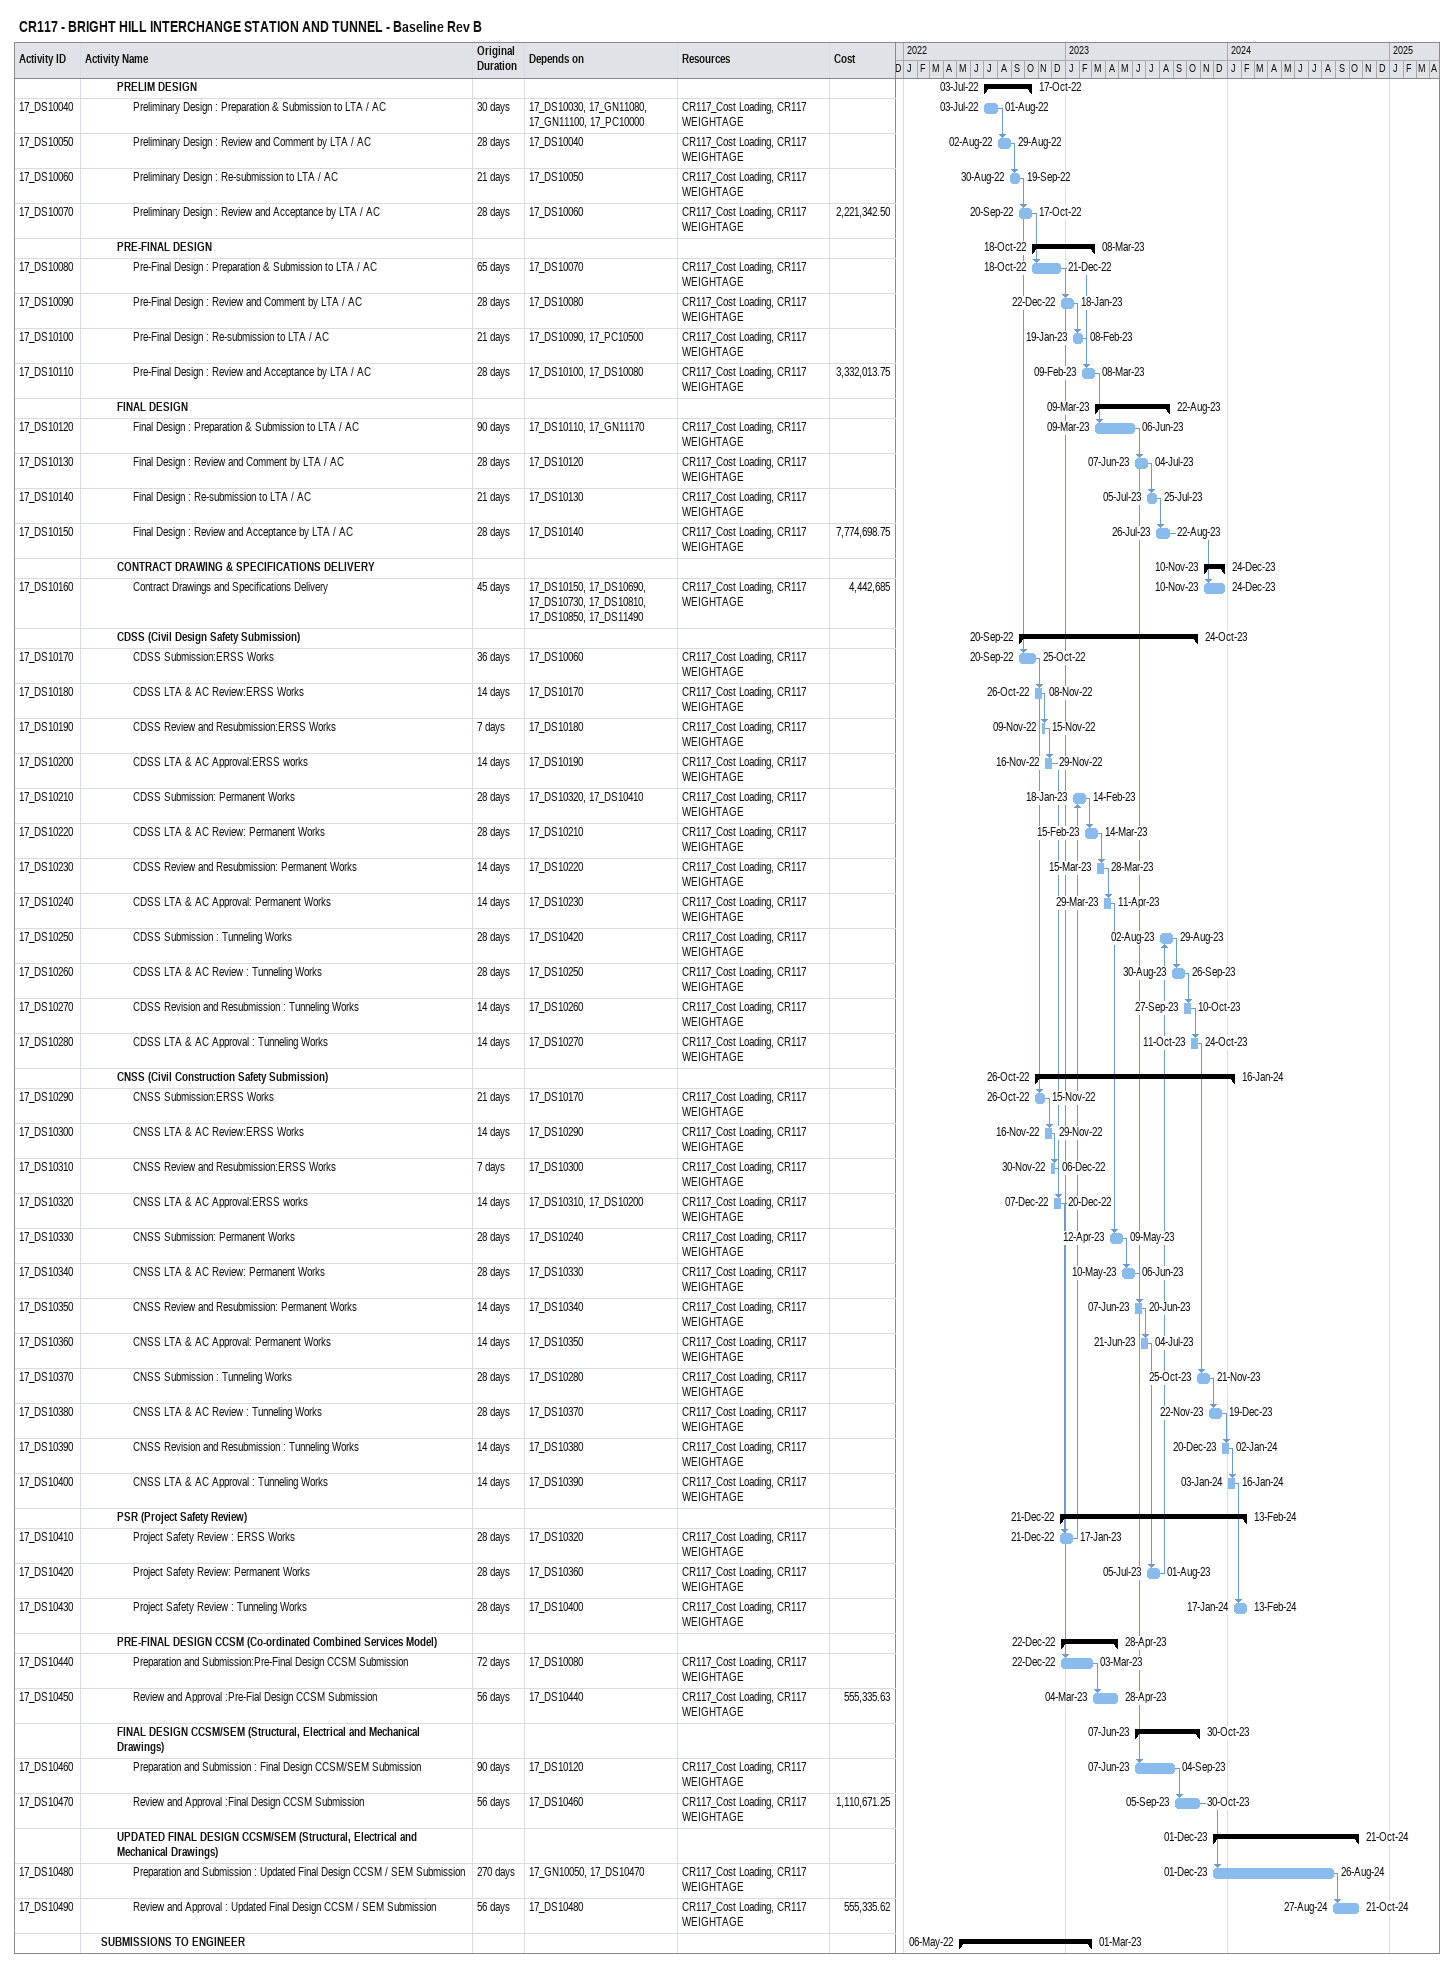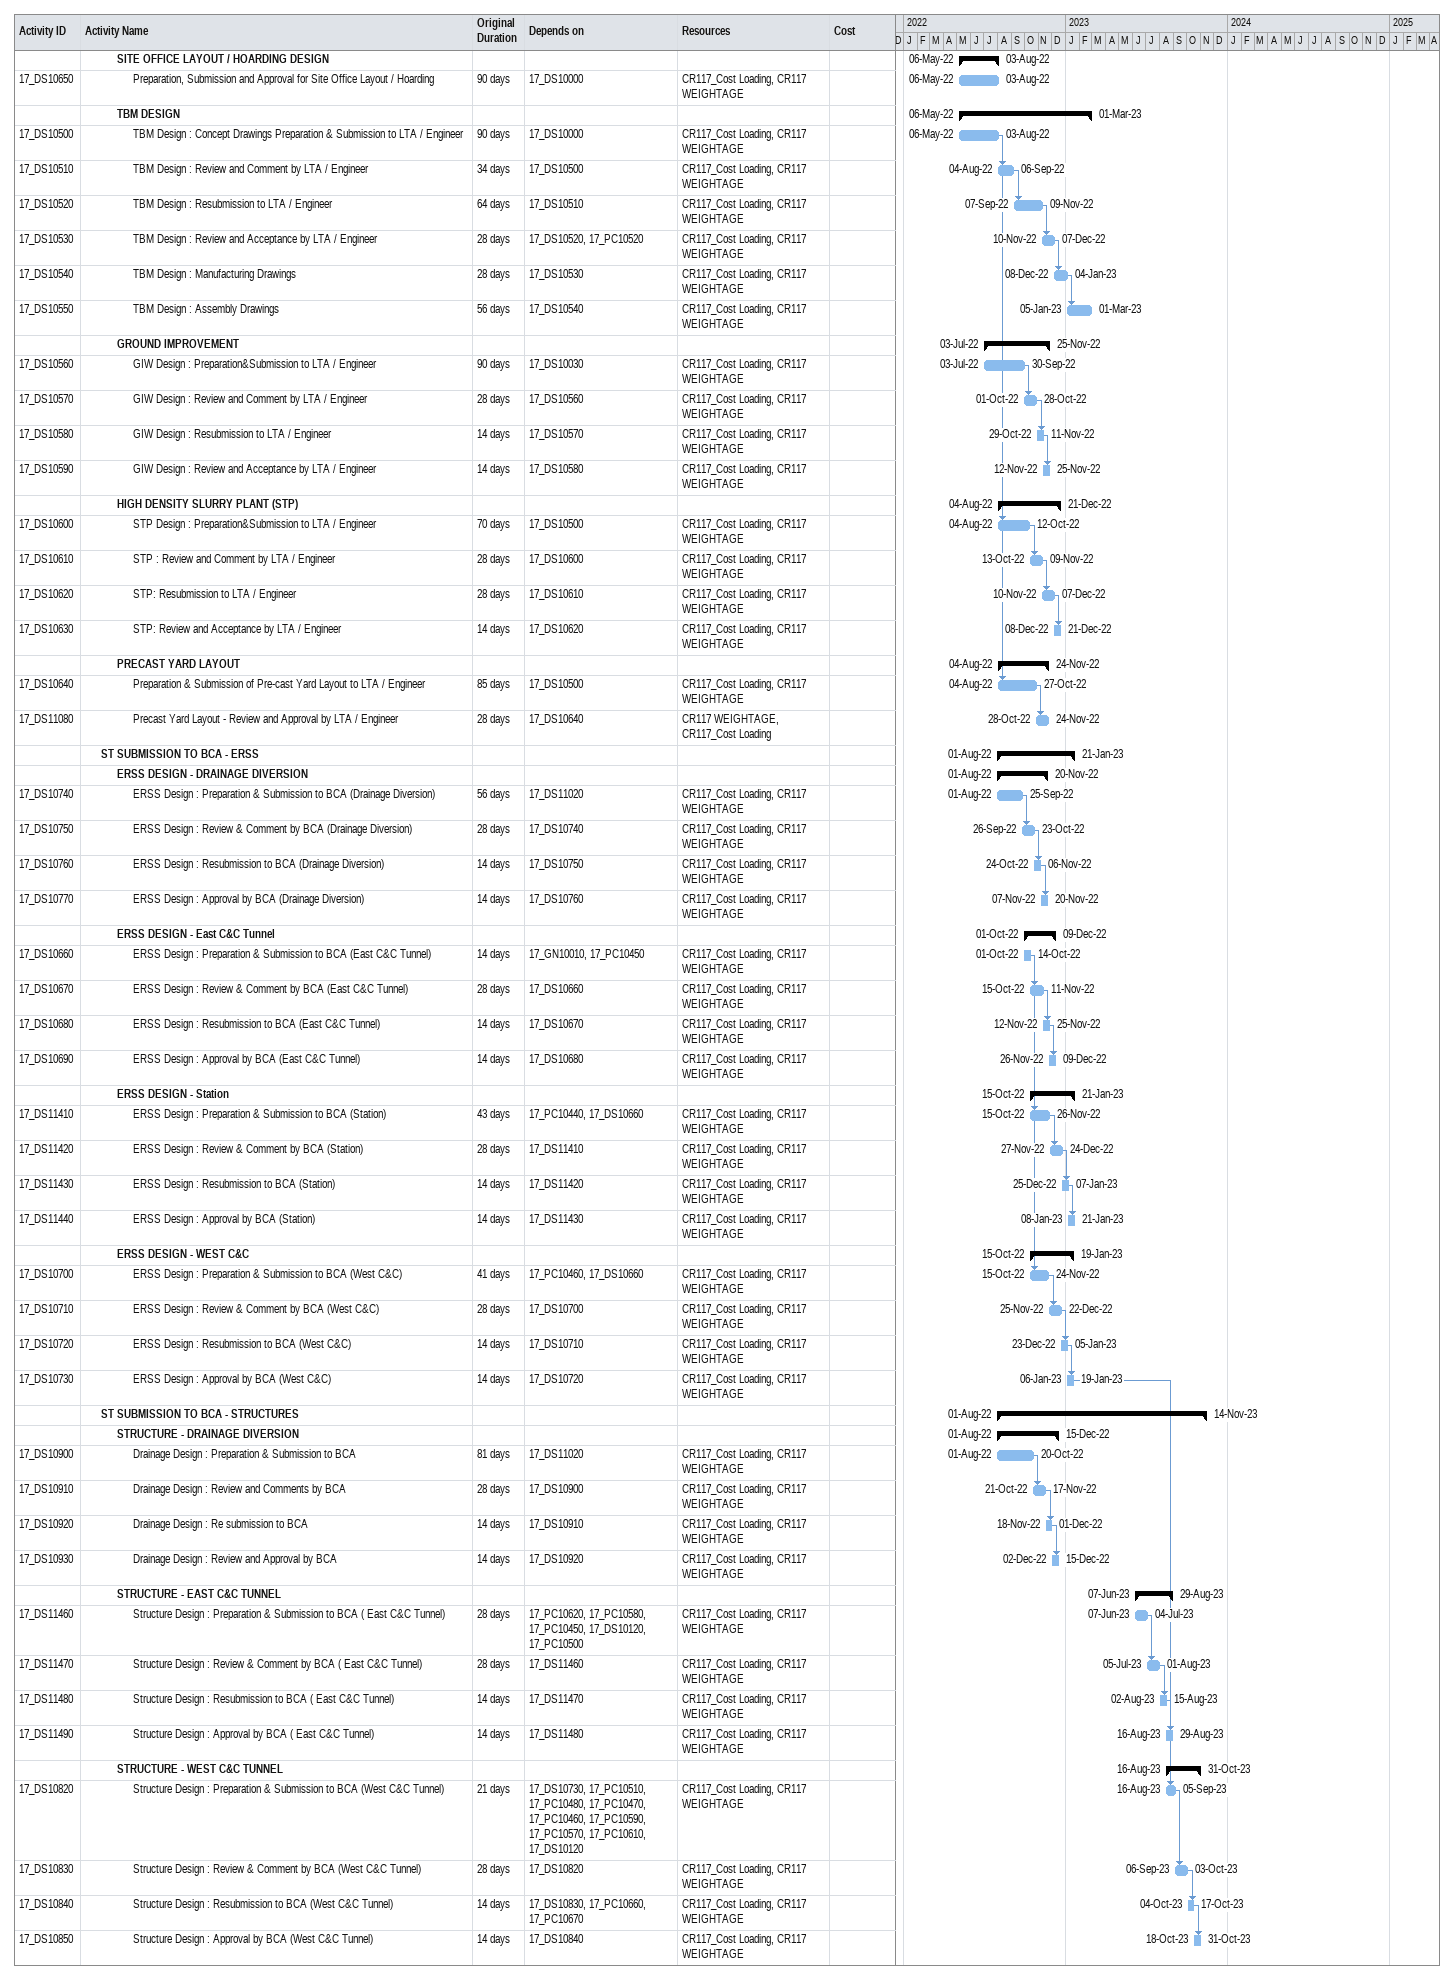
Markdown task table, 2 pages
CR117 - BRIGHT HILL INTERCHANGE STATION AND TUNNEL - Baseline Rev B

| ID | Level | Task | Original duration | Start | Finish | Predecessors | Resources | Cost |
|---|---|---|---|---|---|---|---|---|
|  | 3 | **PRELIM DESIGN** |  | 2022-07-03 | 2022-10-17 |  |  |  |
| 17_DS10040 | 4 | Preliminary Design : Preparation & Submission to LTA / AC | 30d | 2022-07-03 | 2022-08-01 | 17_DS10030, 17_GN11080, 17_GN11100, 17_PC10000 | CR117_Cost Loading, CR117 WEIGHTAGE |  |
| 17_DS10050 | 4 | Preliminary Design : Review and Comment by LTA / AC | 28d | 2022-08-02 | 2022-08-29 | 17_DS10040 | CR117_Cost Loading, CR117 WEIGHTAGE |  |
| 17_DS10060 | 4 | Preliminary Design : Re-submission to LTA / AC | 21d | 2022-08-30 | 2022-09-19 | 17_DS10050 | CR117_Cost Loading, CR117 WEIGHTAGE |  |
| 17_DS10070 | 4 | Preliminary Design : Review and Acceptance by LTA / AC | 28d | 2022-09-20 | 2022-10-17 | 17_DS10060 | CR117_Cost Loading, CR117 WEIGHTAGE | 2221342.50 |
|  | 3 | **PRE-FINAL DESIGN** |  | 2022-10-18 | 2023-03-08 |  |  |  |
| 17_DS10080 | 4 | Pre-Final Design : Preparation & Submission to LTA / AC | 65d | 2022-10-18 | 2022-12-21 | 17_DS10070 | CR117_Cost Loading, CR117 WEIGHTAGE |  |
| 17_DS10090 | 4 | Pre-Final Design : Review and Comment by LTA / AC | 28d | 2022-12-22 | 2023-01-18 | 17_DS10080 | CR117_Cost Loading, CR117 WEIGHTAGE |  |
| 17_DS10100 | 4 | Pre-Final Design : Re-submission to LTA / AC | 21d | 2023-01-19 | 2023-02-08 | 17_DS10090, 17_PC10500 | CR117_Cost Loading, CR117 WEIGHTAGE |  |
| 17_DS10110 | 4 | Pre-Final Design : Review and Acceptance by LTA / AC | 28d | 2023-02-09 | 2023-03-08 | 17_DS10100, 17_DS10080 | CR117_Cost Loading, CR117 WEIGHTAGE | 3332013.75 |
|  | 3 | **FINAL DESIGN** |  | 2023-03-09 | 2023-08-22 |  |  |  |
| 17_DS10120 | 4 | Final Design : Preparation & Submission to LTA / AC | 90d | 2023-03-09 | 2023-06-06 | 17_DS10110, 17_GN11170 | CR117_Cost Loading, CR117 WEIGHTAGE |  |
| 17_DS10130 | 4 | Final Design : Review and Comment by LTA / AC | 28d | 2023-06-07 | 2023-07-04 | 17_DS10120 | CR117_Cost Loading, CR117 WEIGHTAGE |  |
| 17_DS10140 | 4 | Final Design : Re-submission to LTA / AC | 21d | 2023-07-05 | 2023-07-25 | 17_DS10130 | CR117_Cost Loading, CR117 WEIGHTAGE |  |
| 17_DS10150 | 4 | Final Design : Review and Acceptance by LTA / AC | 28d | 2023-07-26 | 2023-08-22 | 17_DS10140 | CR117_Cost Loading, CR117 WEIGHTAGE | 7774698.75 |
|  | 3 | **CONTRACT DRAWING & SPECIFICATIONS DELIVERY** |  | 2023-11-10 | 2023-12-24 |  |  |  |
| 17_DS10160 | 4 | Contract Drawings and Specifications Delivery | 45d | 2023-11-10 | 2023-12-24 | 17_DS10150, 17_DS10690, 17_DS10730, 17_DS10810, 17_DS10850, 17_DS11490 | CR117_Cost Loading, CR117 WEIGHTAGE | 4442685 |
|  | 3 | **CDSS (Civil Design Safety Submission)** |  | 2022-09-20 | 2023-10-24 |  |  |  |
| 17_DS10170 | 4 | CDSS Submission:ERSS Works | 36d | 2022-09-20 | 2022-10-25 | 17_DS10060 | CR117_Cost Loading, CR117 WEIGHTAGE |  |
| 17_DS10180 | 4 | CDSS LTA & AC Review:ERSS Works | 14d | 2022-10-26 | 2022-11-08 | 17_DS10170 | CR117_Cost Loading, CR117 WEIGHTAGE |  |
| 17_DS10190 | 4 | CDSS Review and Resubmission:ERSS Works | 7d | 2022-11-09 | 2022-11-15 | 17_DS10180 | CR117_Cost Loading, CR117 WEIGHTAGE |  |
| 17_DS10200 | 4 | CDSS LTA & AC Approval:ERSS works | 14d | 2022-11-16 | 2022-11-29 | 17_DS10190 | CR117_Cost Loading, CR117 WEIGHTAGE |  |
| 17_DS10210 | 4 | CDSS Submission: Permanent Works | 28d | 2023-01-18 | 2023-02-14 | 17_DS10320, 17_DS10410 | CR117_Cost Loading, CR117 WEIGHTAGE |  |
| 17_DS10220 | 4 | CDSS LTA & AC Review: Permanent Works | 28d | 2023-02-15 | 2023-03-14 | 17_DS10210 | CR117_Cost Loading, CR117 WEIGHTAGE |  |
| 17_DS10230 | 4 | CDSS Review and Resubmission: Permanent Works | 14d | 2023-03-15 | 2023-03-28 | 17_DS10220 | CR117_Cost Loading, CR117 WEIGHTAGE |  |
| 17_DS10240 | 4 | CDSS LTA & AC Approval: Permanent Works | 14d | 2023-03-29 | 2023-04-11 | 17_DS10230 | CR117_Cost Loading, CR117 WEIGHTAGE |  |
| 17_DS10250 | 4 | CDSS Submission : Tunneling Works | 28d | 2023-08-02 | 2023-08-29 | 17_DS10420 | CR117_Cost Loading, CR117 WEIGHTAGE |  |
| 17_DS10260 | 4 | CDSS LTA & AC Review : Tunneling Works | 28d | 2023-08-30 | 2023-09-26 | 17_DS10250 | CR117_Cost Loading, CR117 WEIGHTAGE |  |
| 17_DS10270 | 4 | CDSS Revision and Resubmission : Tunneling Works | 14d | 2023-09-27 | 2023-10-10 | 17_DS10260 | CR117_Cost Loading, CR117 WEIGHTAGE |  |
| 17_DS10280 | 4 | CDSS LTA & AC Approval : Tunneling Works | 14d | 2023-10-11 | 2023-10-24 | 17_DS10270 | CR117_Cost Loading, CR117 WEIGHTAGE |  |
|  | 3 | **CNSS (Civil Construction Safety Submission)** |  | 2022-10-26 | 2024-01-16 |  |  |  |
| 17_DS10290 | 4 | CNSS Submission:ERSS Works | 21d | 2022-10-26 | 2022-11-15 | 17_DS10170 | CR117_Cost Loading, CR117 WEIGHTAGE |  |
| 17_DS10300 | 4 | CNSS LTA & AC Review:ERSS Works | 14d | 2022-11-16 | 2022-11-29 | 17_DS10290 | CR117_Cost Loading, CR117 WEIGHTAGE |  |
| 17_DS10310 | 4 | CNSS Review and Resubmission:ERSS Works | 7d | 2022-11-30 | 2022-12-06 | 17_DS10300 | CR117_Cost Loading, CR117 WEIGHTAGE |  |
| 17_DS10320 | 4 | CNSS LTA & AC Approval:ERSS works | 14d | 2022-12-07 | 2022-12-20 | 17_DS10310, 17_DS10200 | CR117_Cost Loading, CR117 WEIGHTAGE |  |
| 17_DS10330 | 4 | CNSS Submission: Permanent Works | 28d | 2023-04-12 | 2023-05-09 | 17_DS10240 | CR117_Cost Loading, CR117 WEIGHTAGE |  |
| 17_DS10340 | 4 | CNSS LTA & AC Review: Permanent Works | 28d | 2023-05-10 | 2023-06-06 | 17_DS10330 | CR117_Cost Loading, CR117 WEIGHTAGE |  |
| 17_DS10350 | 4 | CNSS Review and Resubmission: Permanent Works | 14d | 2023-06-07 | 2023-06-20 | 17_DS10340 | CR117_Cost Loading, CR117 WEIGHTAGE |  |
| 17_DS10360 | 4 | CNSS LTA & AC Approval: Permanent Works | 14d | 2023-06-21 | 2023-07-04 | 17_DS10350 | CR117_Cost Loading, CR117 WEIGHTAGE |  |
| 17_DS10370 | 4 | CNSS Submission : Tunneling Works | 28d | 2023-10-25 | 2023-11-21 | 17_DS10280 | CR117_Cost Loading, CR117 WEIGHTAGE |  |
| 17_DS10380 | 4 | CNSS LTA & AC Review : Tunneling Works | 28d | 2023-11-22 | 2023-12-19 | 17_DS10370 | CR117_Cost Loading, CR117 WEIGHTAGE |  |
| 17_DS10390 | 4 | CNSS Revision and Resubmission : Tunneling Works | 14d | 2023-12-20 | 2024-01-02 | 17_DS10380 | CR117_Cost Loading, CR117 WEIGHTAGE |  |
| 17_DS10400 | 4 | CNSS LTA & AC Approval : Tunneling Works | 14d | 2024-01-03 | 2024-01-16 | 17_DS10390 | CR117_Cost Loading, CR117 WEIGHTAGE |  |
|  | 3 | **PSR (Project Safety Review)** |  | 2022-12-21 | 2024-02-13 |  |  |  |
| 17_DS10410 | 4 | Project Safety Review : ERSS Works | 28d | 2022-12-21 | 2023-01-17 | 17_DS10320 | CR117_Cost Loading, CR117 WEIGHTAGE |  |
| 17_DS10420 | 4 | Project Safety Review: Permanent Works | 28d | 2023-07-05 | 2023-08-01 | 17_DS10360 | CR117_Cost Loading, CR117 WEIGHTAGE |  |
| 17_DS10430 | 4 | Project Safety Review : Tunneling Works | 28d | 2024-01-17 | 2024-02-13 | 17_DS10400 | CR117_Cost Loading, CR117 WEIGHTAGE |  |
|  | 3 | **PRE-FINAL DESIGN CCSM (Co-ordinated Combined Services Model)** |  | 2022-12-22 | 2023-04-28 |  |  |  |
| 17_DS10440 | 4 | Preparation and Submission:Pre-Final Design CCSM Submission | 72d | 2022-12-22 | 2023-03-03 | 17_DS10080 | CR117_Cost Loading, CR117 WEIGHTAGE |  |
| 17_DS10450 | 4 | Review and Approval :Pre-Fial Design CCSM Submission | 56d | 2023-03-04 | 2023-04-28 | 17_DS10440 | CR117_Cost Loading, CR117 WEIGHTAGE | 555335.63 |
|  | 3 | **FINAL DESIGN CCSM/SEM (Structural, Electrical and Mechanical Drawings)** |  | 2023-06-07 | 2023-10-30 |  |  |  |
| 17_DS10460 | 4 | Preparation and Submission : Final Design CCSM/SEM Submission | 90d | 2023-06-07 | 2023-09-04 | 17_DS10120 | CR117_Cost Loading, CR117 WEIGHTAGE |  |
| 17_DS10470 | 4 | Review and Approval :Final Design CCSM Submission | 56d | 2023-09-05 | 2023-10-30 | 17_DS10460 | CR117_Cost Loading, CR117 WEIGHTAGE | 1110671.25 |
|  | 3 | **UPDATED FINAL DESIGN CCSM/SEM (Structural, Electrical and Mechanical Drawings)** |  | 2023-12-01 | 2024-10-21 |  |  |  |
| 17_DS10480 | 4 | Preparation and Submission : Updated Final Design CCSM / SEM Submission | 270d | 2023-12-01 | 2024-08-26 | 17_GN10050, 17_DS10470 | CR117_Cost Loading, CR117 WEIGHTAGE |  |
| 17_DS10490 | 4 | Review and Approval : Updated Final Design CCSM / SEM Submission | 56d | 2024-08-27 | 2024-10-21 | 17_DS10480 | CR117_Cost Loading, CR117 WEIGHTAGE | 555335.62 |
|  | 2 | **SUBMISSIONS TO ENGINEER** |  | 2022-05-06 | 2023-03-01 |  |  |  |
|  | 3 | **SITE OFFICE LAYOUT / HOARDING DESIGN** |  | 2022-05-06 | 2022-08-03 |  |  |  |
| 17_DS10650 | 4 | Preparation, Submission and Approval for Site Office Layout / Hoarding | 90d | 2022-05-06 | 2022-08-03 | 17_DS10000 | CR117_Cost Loading, CR117 WEIGHTAGE |  |
|  | 3 | **TBM DESIGN** |  | 2022-05-06 | 2023-03-01 |  |  |  |
| 17_DS10500 | 4 | TBM Design : Concept Drawings Preparation & Submission to LTA / Engineer | 90d | 2022-05-06 | 2022-08-03 | 17_DS10000 | CR117_Cost Loading, CR117 WEIGHTAGE |  |
| 17_DS10510 | 4 | TBM Design : Review and Comment by LTA / Engineer | 34d | 2022-08-04 | 2022-09-06 | 17_DS10500 | CR117_Cost Loading, CR117 WEIGHTAGE |  |
| 17_DS10520 | 4 | TBM Design : Resubmission to LTA / Engineer | 64d | 2022-09-07 | 2022-11-09 | 17_DS10510 | CR117_Cost Loading, CR117 WEIGHTAGE |  |
| 17_DS10530 | 4 | TBM Design : Review and Acceptance by LTA / Engineer | 28d | 2022-11-10 | 2022-12-07 | 17_DS10520, 17_PC10520 | CR117_Cost Loading, CR117 WEIGHTAGE |  |
| 17_DS10540 | 4 | TBM Design : Manufacturing Drawings | 28d | 2022-12-08 | 2023-01-04 | 17_DS10530 | CR117_Cost Loading, CR117 WEIGHTAGE |  |
| 17_DS10550 | 4 | TBM Design : Assembly Drawings | 56d | 2023-01-05 | 2023-03-01 | 17_DS10540 | CR117_Cost Loading, CR117 WEIGHTAGE |  |
|  | 3 | **GROUND IMPROVEMENT** |  | 2022-07-03 | 2022-11-25 |  |  |  |
| 17_DS10560 | 4 | GIW Design : Preparation&Submission to LTA / Engineer | 90d | 2022-07-03 | 2022-09-30 | 17_DS10030 | CR117_Cost Loading, CR117 WEIGHTAGE |  |
| 17_DS10570 | 4 | GIW Design : Review and Comment by LTA / Engineer | 28d | 2022-10-01 | 2022-10-28 | 17_DS10560 | CR117_Cost Loading, CR117 WEIGHTAGE |  |
| 17_DS10580 | 4 | GIW Design : Resubmission to LTA / Engineer | 14d | 2022-10-29 | 2022-11-11 | 17_DS10570 | CR117_Cost Loading, CR117 WEIGHTAGE |  |
| 17_DS10590 | 4 | GIW Design : Review and Acceptance by LTA / Engineer | 14d | 2022-11-12 | 2022-11-25 | 17_DS10580 | CR117_Cost Loading, CR117 WEIGHTAGE |  |
|  | 3 | **HIGH DENSITY SLURRY PLANT (STP)** |  | 2022-08-04 | 2022-12-21 |  |  |  |
| 17_DS10600 | 4 | STP Design : Preparation&Submission to LTA / Engineer | 70d | 2022-08-04 | 2022-10-12 | 17_DS10500 | CR117_Cost Loading, CR117 WEIGHTAGE |  |
| 17_DS10610 | 4 | STP : Review and Comment by LTA / Engineer | 28d | 2022-10-13 | 2022-11-09 | 17_DS10600 | CR117_Cost Loading, CR117 WEIGHTAGE |  |
| 17_DS10620 | 4 | STP: Resubmission to LTA / Engineer | 28d | 2022-11-10 | 2022-12-07 | 17_DS10610 | CR117_Cost Loading, CR117 WEIGHTAGE |  |
| 17_DS10630 | 4 | STP: Review and Acceptance by LTA / Engineer | 14d | 2022-12-08 | 2022-12-21 | 17_DS10620 | CR117_Cost Loading, CR117 WEIGHTAGE |  |
|  | 3 | **PRECAST YARD LAYOUT** |  | 2022-08-04 | 2022-11-24 |  |  |  |
| 17_DS10640 | 4 | Preparation & Submission of Pre-cast Yard Layout to LTA / Engineer | 85d | 2022-08-04 | 2022-10-27 | 17_DS10500 | CR117_Cost Loading, CR117 WEIGHTAGE |  |
| 17_DS11080 | 4 | Precast Yard Layout - Review and Approval by LTA / Engineer | 28d | 2022-10-28 | 2022-11-24 | 17_DS10640 | CR117 WEIGHTAGE, CR117_Cost Loading |  |
|  | 2 | **ST SUBMISSION TO BCA - ERSS** |  | 2022-08-01 | 2023-01-21 |  |  |  |
|  | 3 | **ERSS DESIGN - DRAINAGE DIVERSION** |  | 2022-08-01 | 2022-11-20 |  |  |  |
| 17_DS10740 | 4 | ERSS Design : Preparation & Submission to BCA (Drainage Diversion) | 56d | 2022-08-01 | 2022-09-25 | 17_DS11020 | CR117_Cost Loading, CR117 WEIGHTAGE |  |
| 17_DS10750 | 4 | ERSS Design : Review & Comment by BCA (Drainage Diversion) | 28d | 2022-09-26 | 2022-10-23 | 17_DS10740 | CR117_Cost Loading, CR117 WEIGHTAGE |  |
| 17_DS10760 | 4 | ERSS Design : Resubmission to BCA (Drainage Diversion) | 14d | 2022-10-24 | 2022-11-06 | 17_DS10750 | CR117_Cost Loading, CR117 WEIGHTAGE |  |
| 17_DS10770 | 4 | ERSS Design : Approval by BCA (Drainage Diversion) | 14d | 2022-11-07 | 2022-11-20 | 17_DS10760 | CR117_Cost Loading, CR117 WEIGHTAGE |  |
|  | 3 | **ERSS DESIGN - East C&C Tunnel** |  | 2022-10-01 | 2022-12-09 |  |  |  |
| 17_DS10660 | 4 | ERSS Design : Preparation & Submission to BCA (East C&C Tunnel) | 14d | 2022-10-01 | 2022-10-14 | 17_GN10010, 17_PC10450 | CR117_Cost Loading, CR117 WEIGHTAGE |  |
| 17_DS10670 | 4 | ERSS Design : Review & Comment by BCA (East C&C Tunnel) | 28d | 2022-10-15 | 2022-11-11 | 17_DS10660 | CR117_Cost Loading, CR117 WEIGHTAGE |  |
| 17_DS10680 | 4 | ERSS Design : Resubmission to BCA (East C&C Tunnel) | 14d | 2022-11-12 | 2022-11-25 | 17_DS10670 | CR117_Cost Loading, CR117 WEIGHTAGE |  |
| 17_DS10690 | 4 | ERSS Design : Approval by BCA (East C&C Tunnel) | 14d | 2022-11-26 | 2022-12-09 | 17_DS10680 | CR117_Cost Loading, CR117 WEIGHTAGE |  |
|  | 3 | **ERSS DESIGN - Station** |  | 2022-10-15 | 2023-01-21 |  |  |  |
| 17_DS11410 | 4 | ERSS Design : Preparation & Submission to BCA (Station) | 43d | 2022-10-15 | 2022-11-26 | 17_PC10440, 17_DS10660 | CR117_Cost Loading, CR117 WEIGHTAGE |  |
| 17_DS11420 | 4 | ERSS Design : Review & Comment by BCA (Station) | 28d | 2022-11-27 | 2022-12-24 | 17_DS11410 | CR117_Cost Loading, CR117 WEIGHTAGE |  |
| 17_DS11430 | 4 | ERSS Design : Resubmission to BCA (Station) | 14d | 2022-12-25 | 2023-01-07 | 17_DS11420 | CR117_Cost Loading, CR117 WEIGHTAGE |  |
| 17_DS11440 | 4 | ERSS Design : Approval by BCA (Station) | 14d | 2023-01-08 | 2023-01-21 | 17_DS11430 | CR117_Cost Loading, CR117 WEIGHTAGE |  |
|  | 3 | **ERSS DESIGN - WEST C&C** |  | 2022-10-15 | 2023-01-19 |  |  |  |
| 17_DS10700 | 4 | ERSS Design : Preparation & Submission to BCA (West C&C) | 41d | 2022-10-15 | 2022-11-24 | 17_PC10460, 17_DS10660 | CR117_Cost Loading, CR117 WEIGHTAGE |  |
| 17_DS10710 | 4 | ERSS Design : Review & Comment by BCA (West C&C) | 28d | 2022-11-25 | 2022-12-22 | 17_DS10700 | CR117_Cost Loading, CR117 WEIGHTAGE |  |
| 17_DS10720 | 4 | ERSS Design : Resubmission to BCA (West C&C) | 14d | 2022-12-23 | 2023-01-05 | 17_DS10710 | CR117_Cost Loading, CR117 WEIGHTAGE |  |
| 17_DS10730 | 4 | ERSS Design : Approval by BCA (West C&C) | 14d | 2023-01-06 | 2023-01-19 | 17_DS10720 | CR117_Cost Loading, CR117 WEIGHTAGE |  |
|  | 2 | **ST SUBMISSION TO BCA - STRUCTURES** |  | 2022-08-01 | 2023-11-14 |  |  |  |
|  | 3 | **STRUCTURE - DRAINAGE DIVERSION** |  | 2022-08-01 | 2022-12-15 |  |  |  |
| 17_DS10900 | 4 | Drainage Design : Preparation & Submission to BCA | 81d | 2022-08-01 | 2022-10-20 | 17_DS11020 | CR117_Cost Loading, CR117 WEIGHTAGE |  |
| 17_DS10910 | 4 | Drainage Design : Review and Comments by BCA | 28d | 2022-10-21 | 2022-11-17 | 17_DS10900 | CR117_Cost Loading, CR117 WEIGHTAGE |  |
| 17_DS10920 | 4 | Drainage Design : Re submission to BCA | 14d | 2022-11-18 | 2022-12-01 | 17_DS10910 | CR117_Cost Loading, CR117 WEIGHTAGE |  |
| 17_DS10930 | 4 | Drainage Design : Review and Approval by BCA | 14d | 2022-12-02 | 2022-12-15 | 17_DS10920 | CR117_Cost Loading, CR117 WEIGHTAGE |  |
|  | 3 | **STRUCTURE - EAST C&C TUNNEL** |  | 2023-06-07 | 2023-08-29 |  |  |  |
| 17_DS11460 | 4 | Structure Design : Preparation & Submission to BCA ( East C&C Tunnel) | 28d | 2023-06-07 | 2023-07-04 | 17_PC10620, 17_PC10580, 17_PC10450, 17_DS10120, 17_PC10500 | CR117_Cost Loading, CR117 WEIGHTAGE |  |
| 17_DS11470 | 4 | Structure Design : Review & Comment by BCA ( East C&C Tunnel) | 28d | 2023-07-05 | 2023-08-01 | 17_DS11460 | CR117_Cost Loading, CR117 WEIGHTAGE |  |
| 17_DS11480 | 4 | Structure Design : Resubmission to BCA ( East C&C Tunnel) | 14d | 2023-08-02 | 2023-08-15 | 17_DS11470 | CR117_Cost Loading, CR117 WEIGHTAGE |  |
| 17_DS11490 | 4 | Structure Design : Approval by BCA ( East C&C Tunnel) | 14d | 2023-08-16 | 2023-08-29 | 17_DS11480 | CR117_Cost Loading, CR117 WEIGHTAGE |  |
|  | 3 | **STRUCTURE - WEST C&C TUNNEL** |  | 2023-08-16 | 2023-10-31 |  |  |  |
| 17_DS10820 | 4 | Structure Design : Preparation & Submission to BCA (West C&C Tunnel) | 21d | 2023-08-16 | 2023-09-05 | 17_DS10730, 17_PC10510, 17_PC10480, 17_PC10470, 17_PC10460, 17_PC10590, 17_PC10570, 17_PC10610, 17_DS10120 | CR117_Cost Loading, CR117 WEIGHTAGE |  |
| 17_DS10830 | 4 | Structure Design : Review & Comment by BCA (West C&C Tunnel) | 28d | 2023-09-06 | 2023-10-03 | 17_DS10820 | CR117_Cost Loading, CR117 WEIGHTAGE |  |
| 17_DS10840 | 4 | Structure Design : Resubmission to BCA (West C&C Tunnel) | 14d | 2023-10-04 | 2023-10-17 | 17_DS10830, 17_PC10660, 17_PC10670 | CR117_Cost Loading, CR117 WEIGHTAGE |  |
| 17_DS10850 | 4 | Structure Design : Approval by BCA (West C&C Tunnel) | 14d | 2023-10-18 | 2023-10-31 | 17_DS10840 | CR117_Cost Loading, CR117 WEIGHTAGE |  |
